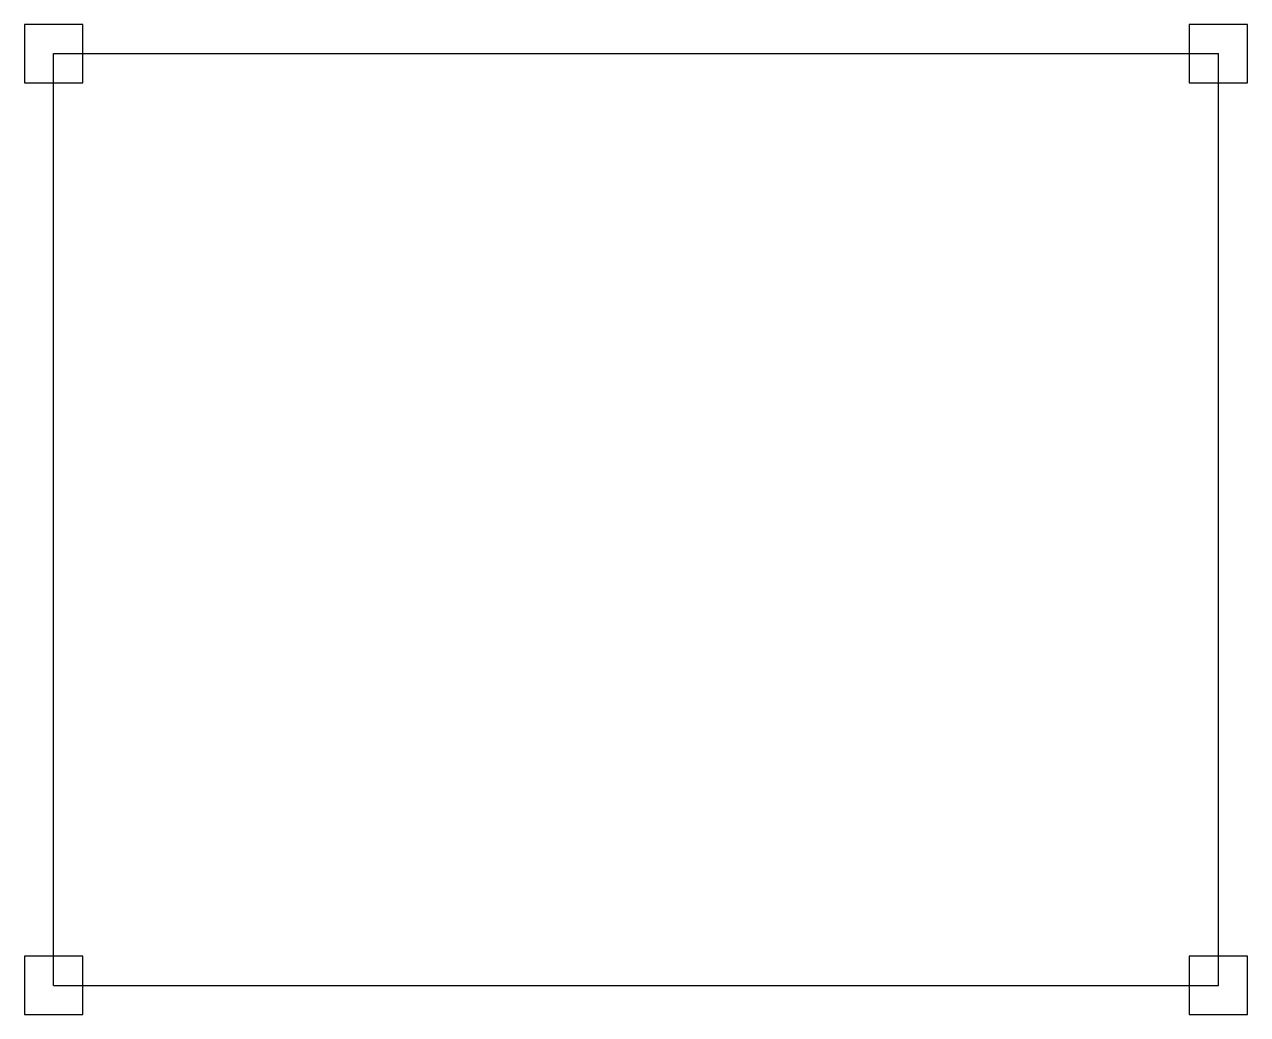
# Model space of a CAD drawing. Header units: metres. Extents: x -0.2 to 10.2, y -0.2 to 8.2.
import ezdxf

# ---------------------------------------------------------------- set-up
doc = ezdxf.new("R2010")
doc.units = ezdxf.units.M
doc.layers.add('BEAMS', color=7, linetype='Continuous')
doc.layers.add('COLUMNS', color=7, linetype='Continuous')

msp = doc.modelspace()

# ---------------------------------------------------------------- linework, layer by layer
at = {"layer": 'BEAMS'}
for p, q in [((0, 8), (10, 8)), ((0, 0), (0, 8)), ((10, 0), (10, 8)), ((0, 0), (10, 0))]:
    msp.add_line(p, q, dxfattribs=at)
at = {"layer": 'COLUMNS'}
for points in [[(-0.25, 7.75), (0.25, 7.75), (0.25, 8.25), (-0.25, 8.25), (-0.25, 7.75)], [(9.75, 7.75), (10.25, 7.75), (10.25, 8.25), (9.75, 8.25), (9.75, 7.75)], [(-0.25, -0.25), (0.25, -0.25), (0.25, 0.25), (-0.25, 0.25), (-0.25, -0.25)], [(9.75, -0.25), (10.25, -0.25), (10.25, 0.25), (9.75, 0.25), (9.75, -0.25)]]:
    msp.add_lwpolyline(points, dxfattribs=at)

doc.saveas('drawing.dxf')
